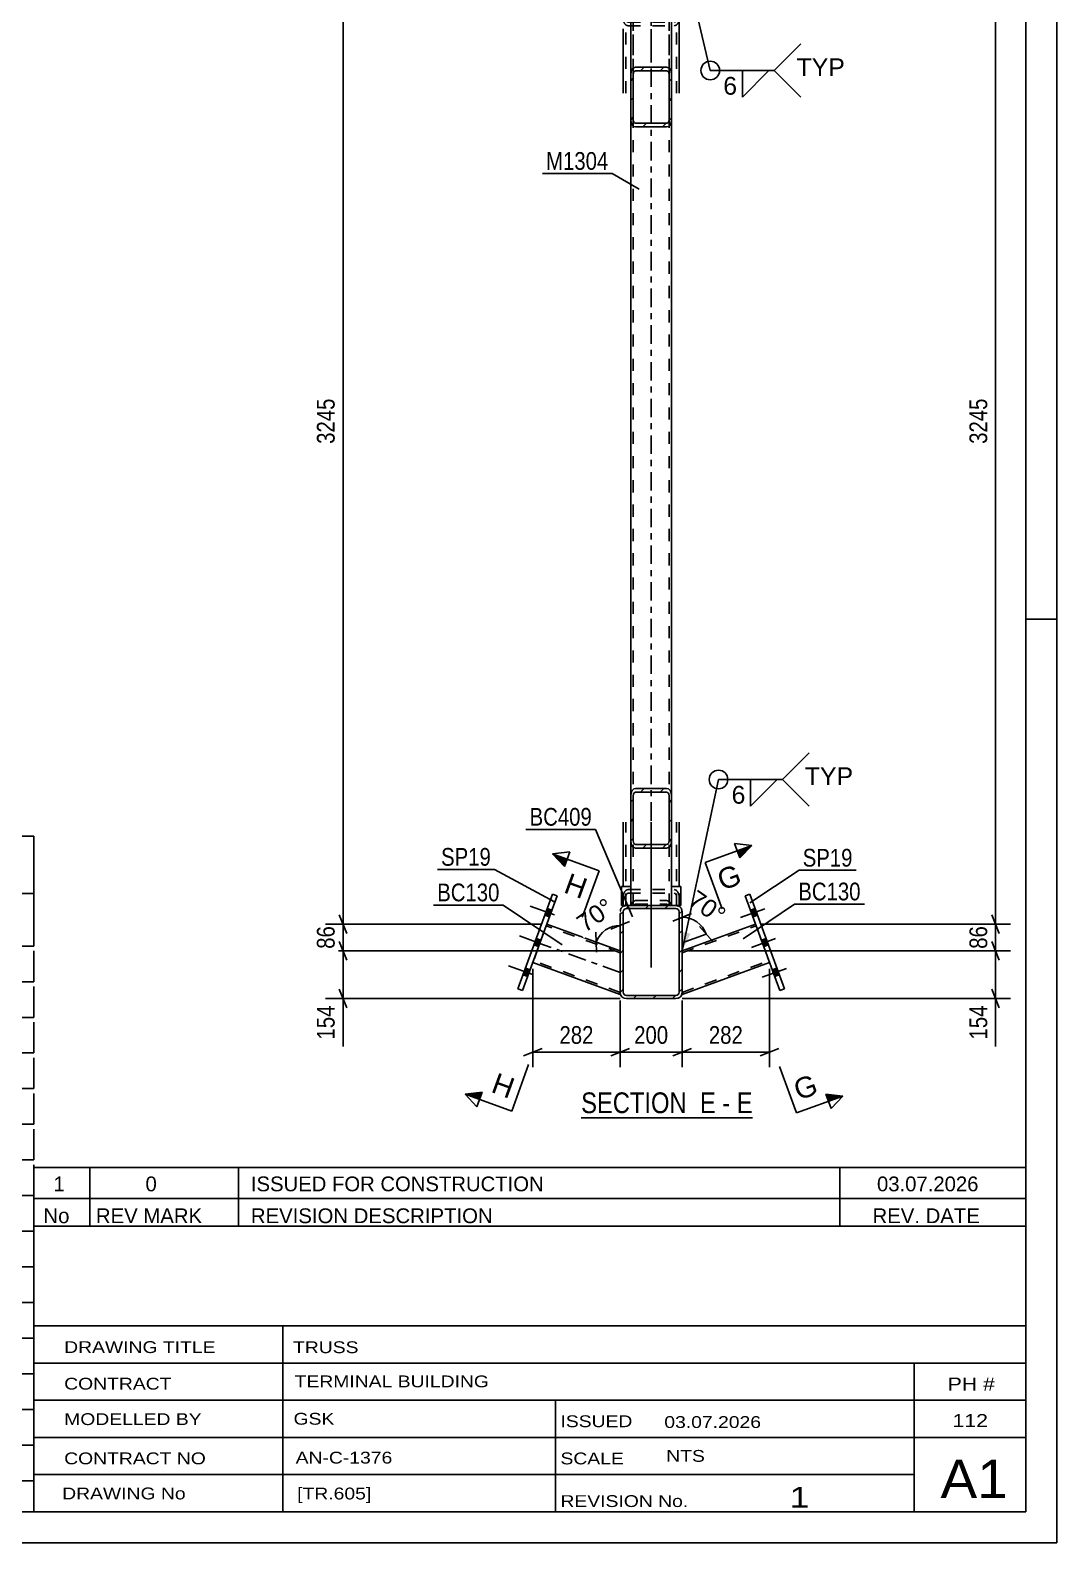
# Model space of a CAD drawing. Header units: millimetres. Extents: x -54 to 787, y -426 to 168.
# Drawn here: x 621.1 to 786.7, y -426 to -182 of the extents above; entities that cross this region are included whole.
import ezdxf

# ---------------------------------------------------------------- set-up
doc = ezdxf.new("R2010")
doc.units = ezdxf.units.MM
doc.linetypes.add('DXK_LINE_DOT2', pattern=[3.9198, 1.9599, -1.9599])
doc.linetypes.add('DXK_LINE_DOT3', pattern=[5.9187, 2.979, -0.9799, 0.9799, -0.9799])
doc.styles.add('Arial', font='ARIAL.TTF', dxfattribs={"height": 0.2})
doc.styles.add('Arial Narrow', font='ARIALN.TTF', dxfattribs={"height": 0.2})

# ---------------------------------------------------------------- blocks, each defined once
blk = doc.blocks.new('Unknown-761549023-1135')
at = {"color": 5, "linetype": 'Continuous'}
for p, q in [((786.67, -425.97), (786.67, 168.03)), ((781.67, -420.97), (781.67, 163.03)), ((786.67, -276.97), (781.67, -276.97)), ((-49.33, -420.97), (781.67, -420.97)), ((-54.33, -425.97), (786.67, -425.97))]:
    blk.add_line(p, q, dxfattribs=at)
blk = doc.blocks.new('Unknown-761549023-18262')
at = {"color": 7, "linetype": 'Continuous'}
for p, q in [((449.67, -311.96), (621.66, -311.96)), ((621.67, -311.96), (621.67, -323.21)), ((449.67, -321.21), (621.67, -321.21)), ((621.67, -323.21), (621.67, -329.71)), ((449.67, -329.71), (621.67, -329.71)), ((621.67, -330.49), (621.67, -335.46)), ((449.67, -335.46), (621.67, -335.46)), ((621.67, -336.24), (621.67, -341.21)), ((449.67, -341.21), (621.67, -341.21)), ((621.67, -341.99), (621.67, -346.96)), ((449.67, -346.96), (621.67, -346.96)), ((621.67, -347.74), (621.67, -352.71)), ((449.67, -352.71), (621.67, -352.71)), ((621.67, -353.49), (621.67, -358.46)), ((449.67, -358.46), (621.67, -358.46)), ((621.67, -359.24), (621.67, -364.21)), ((449.67, -364.21), (621.67, -364.21)), ((621.67, -364.99), (621.67, -369.96)), ((449.67, -369.96), (621.67, -369.96)), ((621.67, -370.74), (621.67, -375.71)), ((449.67, -375.71), (621.67, -375.71)), ((621.67, -376.49), (621.67, -381.46)), ((449.67, -381.46), (621.67, -381.46)), ((621.67, -382.24), (621.67, -387.22)), ((449.67, -387.22), (621.67, -387.22)), ((621.67, -387.99), (621.67, -392.97)), ((449.67, -392.97), (621.67, -392.97)), ((621.67, -393.74), (621.67, -398.72)), ((449.67, -398.72), (621.67, -398.72)), ((621.67, -399.49), (621.67, -404.47)), ((449.67, -404.47), (621.67, -404.47)), ((621.67, -405.24), (621.67, -410.22)), ((449.67, -410.22), (621.67, -410.22)), ((621.67, -410.99), (621.67, -415.97)), ((449.67, -415.97), (621.67, -415.97)), ((449.67, -415.97), (621.67, -415.97)), ((621.67, -415.97), (621.67, -420.97)), ((449.67, -420.97), (621.67, -420.97))]:
    blk.add_line(p, q, dxfattribs=at)
blk = doc.blocks.new('Unknown-761549023-18264')
at = {"color": 7, "linetype": 'Continuous'}
for p, q in [((621.67, -374.91), (781.67, -374.91)), ((621.67, -374.92), (621.67, -420.97)), ((781.67, -374.97), (781.67, -420.97)), ((621.67, -390.97), (781.67, -390.97)), ((661.81, -390.97), (661.81, -420.97)), ((621.67, -396.97), (781.67, -396.97)), ((763.67, -420.91), (763.67, -396.91)), ((621.67, -402.97), (781.67, -402.97)), ((705.81, -402.97), (705.81, -420.97)), ((621.67, -408.97), (781.67, -408.97)), ((621.67, -414.97), (763.67, -414.97)), ((621.67, -420.97), (781.67, -420.97))]:
    blk.add_line(p, q, dxfattribs=at)
at = {"color": 7, "style": 'Arial Narrow'}
for s, height, width, p in [('DRAWING TITLE', 1.9089, 1.425378, (626.55, -395.36)), ('TRUSS ', 1.909, 1.425378, (663.47, -395.38)), ('CONTRACT', 1.909, 1.425378, (626.55, -401.26)), ('TERMINAL BUILDING', 1.9089, 1.425378, (663.73, -400.89)), ('GSK', 1.909, 1.425378, (663.55, -406.92)), ('MODELLED BY', 1.9089, 1.425378, (626.55, -406.98)), ('ISSUED', 1.909, 1.425378, (706.61, -407.32)), ('03.07.2026', 1.909, 1.425378, (723.36, -407.45)), ('CONTRACT NO', 1.9089, 1.425378, (626.55, -413.31)), ('AN-C-1376', 1.909, 1.425378, (663.89, -413.19)), ('SCALE', 1.909, 1.425378, (706.61, -413.32)), ('A1', 6.204, 1.25, (767.91, -418.77)), ('DRAWING No', 1.909, 1.425378, (626.23, -418.97)), ('[TR.605]', 1.909, 1.425378, (664.13, -418.98)), ('1', 3.34, 1.5, (743.58, -420.29)), ('REVISION No.', 1.9089, 1.425378, (706.61, -420.2))]:
    blk.add_text(s, height=height, dxfattribs=dict(at, width=width)).set_placement(p)
at = {"color": 7, "linetype": 'Continuous', "style": 'Arial Narrow'}
for s, height, width, p in [('PH #', 2.1, 1.42538, (769.07, -401.41)), ('112', 2.1, 1.42538, (769.85, -407.31)), ('NTS', 1.909, 1.425378, (723.67, -412.91))]:
    blk.add_text(s, height=height, dxfattribs=dict(at, width=width)).set_placement(p)
blk = doc.blocks.new('Unknown-761549023-18265')
at = {"color": 7, "linetype": 'Continuous'}
for p, q in [((621.67, -365.41), (781.67, -365.41)), ((781.67, -365.41), (621.67, -365.41)), ((621.67, -365.41), (621.67, -370.41)), ((630.67, -365.41), (630.67, -370.41)), ((654.67, -365.41), (654.67, -370.41)), ((751.67, -365.41), (751.67, -370.41)), ((781.67, -365.41), (781.67, -370.41)), ((621.67, -370.41), (781.67, -370.41)), ((621.67, -370.41), (621.67, -374.91)), ((621.67, -370.41), (781.67, -370.41)), ((630.67, -370.41), (630.67, -374.91)), ((654.67, -370.41), (654.67, -374.91)), ((751.67, -370.41), (751.67, -374.91)), ((781.67, -370.41), (781.67, -374.91)), ((781.67, -374.91), (621.67, -374.91))]:
    blk.add_line(p, q, dxfattribs=at)
at = {"color": 7, "linetype": 'Continuous', "style": 'Arial Narrow'}
for s, height, width, p in [('1', 2.39, 1.196471, (624.83, -369.27)), ('0', 2.39, 1.196471, (639.67, -369.27)), ('ISSUED FOR CONSTRUCTION', 2.3861, 1.196471, (656.67, -369.27)), ('03.07.2026', 2.386, 1.196471, (757.67, -369.27)), ('No', 2.386, 1.2, (623.21, -374.41)), ('REV MARK', 2.386, 1.2, (631.67, -374.41)), ('REVISION DESCRIPTION', 2.3861, 1.2, (656.67, -374.41)), ('REV. DATE', 2.386, 1.2, (756.95, -374.41))]:
    blk.add_text(s, height=height, dxfattribs=dict(at, width=width)).set_placement(p)
blk = doc.blocks.new('Unknown-761549023-15 - 6008')
at = {"color": 6, "linetype": 'Continuous'}
blk.add_line((709.95, -357.41), (737.6, -357.41), dxfattribs=at)
at = {"color": 0, "linetype": 'Continuous'}
blk.add_wipeout([(728.06, -356.66), (728.06, -353.16), (709.95, -353.16), (709.95, -356.66)], dxfattribs=at)
at = {"color": 7, "linetype": 'Continuous', "style": 'Arial Narrow'}
blk.add_text('SECTION ', height=3.34, dxfattribs=at).set_placement((709.95, -356.66))
at = {"color": 0, "linetype": 'Continuous'}
blk.add_wipeout([(731.67, -356.66), (731.67, -353.16), (729.11, -353.16), (729.11, -356.66)], dxfattribs=at)
blk.add_wipeout([(733.99, -356.66), (733.99, -353.16), (732.72, -353.16), (732.72, -356.66)], dxfattribs=at)
at = {"color": 7, "linetype": 'Continuous', "style": 'Arial Narrow'}
for s, p in [('E', (729.11, -356.66)), ('-', (732.72, -356.66))]:
    blk.add_text(s, height=3.34, dxfattribs=at).set_placement(p)
at = {"color": 0, "linetype": 'Continuous'}
blk.add_wipeout([(737.6, -356.66), (737.6, -353.16), (735.04, -353.16), (735.04, -356.66)], dxfattribs=at)
at = {"color": 7, "linetype": 'Continuous', "style": 'Arial Narrow'}
blk.add_text('E', height=3.34, dxfattribs=at).set_placement((735.04, -356.66))
blk = doc.blocks.new('Bolt-761549023-6026 - 6008')
at = {"linetype": 'Continuous'}
for points in [[(738.39, -324.7), (738.02, -323.66), (737.27, -323.94), (737.64, -324.97)], [(738.39, -324.7), (738.02, -323.66), (737.27, -323.94), (737.64, -324.97)], [(738.39, -324.7), (738.02, -323.66), (737.27, -323.94), (737.64, -324.97)], [(740.15, -329.51), (739.77, -328.48), (739.02, -328.75), (739.4, -329.79)], [(740.15, -329.51), (739.77, -328.48), (739.02, -328.75), (739.4, -329.79)], [(741.9, -334.33), (741.52, -333.29), (740.77, -333.57), (741.15, -334.6)], [(741.9, -334.33), (741.52, -333.29), (740.77, -333.57), (741.15, -334.6)], [(741.9, -334.33), (741.52, -333.29), (740.77, -333.57), (741.15, -334.6)]]:
    blk.add_hatch(color=1, dxfattribs=at).paths.add_polyline_path(points)
at = {"color": 1, "linetype": 'Continuous'}
for p, q in [((739.57, -323.68), (735.67, -325.1)), ((739.57, -323.68), (735.67, -325.1)), ((739.57, -323.68), (735.67, -325.1)), ((738.02, -323.66), (737.27, -323.94)), ((738.02, -323.66), (737.27, -323.94)), ((738.02, -323.66), (737.27, -323.94)), ((738.39, -324.7), (737.64, -324.97)), ((738.39, -324.7), (737.64, -324.97)), ((738.39, -324.7), (737.64, -324.97)), ((741.32, -328.5), (737.42, -329.92)), ((741.32, -328.5), (737.42, -329.92)), ((739.77, -328.48), (739.02, -328.75)), ((739.77, -328.48), (739.02, -328.75)), ((740.15, -329.51), (739.4, -329.79)), ((740.15, -329.51), (739.4, -329.79)), ((743.07, -333.31), (739.17, -334.73)), ((743.07, -333.31), (739.17, -334.73)), ((743.07, -333.31), (739.17, -334.73)), ((741.52, -333.29), (740.77, -333.57)), ((741.52, -333.29), (740.77, -333.57)), ((741.52, -333.29), (740.77, -333.57)), ((741.9, -334.33), (741.15, -334.6)), ((741.9, -334.33), (741.15, -334.6)), ((741.9, -334.33), (741.15, -334.6))]:
    blk.add_line(p, q, dxfattribs=at)
blk = doc.blocks.new('Part-761549023-6162 - 6008')
at = {"color": 2, "linetype": 'Continuous'}
for p, q in [((724.54, -320.1), (726.04, -320.1)), ((726.04, -323.17), (726.04, -320.1)), ((726.04, -323.17), (725.24, -323.17)), ((726.04, -323.17), (726.04, -323.17))]:
    blk.add_line(p, q, dxfattribs=at)
at = {"color": 7, "linetype": 'DXK_LINE_DOT2'}
for p, q in [((724.54, -323.17), (724.54, -320.1)), ((724.54, -320.1), (726.04, -320.1)), ((725.24, -323.17), (724.54, -323.17)), ((724.54, -323.17), (724.54, -323.17)), ((724.54, -323.17), (726.04, -323.17)), ((726.04, -323.17), (726.04, -323.17))]:
    blk.add_line(p, q, dxfattribs=at)
blk = doc.blocks.new('Bolt-761549023-6029 - 6008')
at = {"linetype": 'Continuous'}
for points in [[(704.84, -324.97), (705.21, -323.94), (704.46, -323.66), (704.09, -324.7)], [(704.84, -324.97), (705.21, -323.94), (704.46, -323.66), (704.09, -324.7)], [(704.84, -324.97), (705.21, -323.94), (704.46, -323.66), (704.09, -324.7)], [(703.09, -329.79), (703.46, -328.75), (702.71, -328.48), (702.33, -329.51)], [(703.09, -329.79), (703.46, -328.75), (702.71, -328.48), (702.33, -329.51)], [(701.33, -334.6), (701.71, -333.57), (700.96, -333.29), (700.58, -334.33)], [(701.33, -334.6), (701.71, -333.57), (700.96, -333.29), (700.58, -334.33)], [(701.33, -334.6), (701.71, -333.57), (700.96, -333.29), (700.58, -334.33)]]:
    blk.add_hatch(color=1, dxfattribs=at).paths.add_polyline_path(points)
at = {"color": 1, "linetype": 'Continuous'}
for p, q in [((705.64, -324.67), (701.74, -323.26)), ((705.64, -324.67), (701.74, -323.26)), ((705.64, -324.67), (701.74, -323.26)), ((705.21, -323.94), (704.46, -323.66)), ((705.21, -323.94), (704.46, -323.66)), ((705.21, -323.94), (704.46, -323.66)), ((704.84, -324.97), (704.09, -324.7)), ((704.84, -324.97), (704.09, -324.7)), ((704.84, -324.97), (704.09, -324.7)), ((703.88, -329.49), (699.98, -328.07)), ((703.88, -329.49), (699.98, -328.07)), ((703.46, -328.75), (702.71, -328.48)), ((703.46, -328.75), (702.71, -328.48)), ((703.09, -329.79), (702.33, -329.51)), ((703.09, -329.79), (702.33, -329.51)), ((702.13, -334.31), (698.23, -332.89)), ((702.13, -334.31), (698.23, -332.89)), ((702.13, -334.31), (698.23, -332.89)), ((701.71, -333.57), (700.96, -333.29)), ((701.71, -333.57), (700.96, -333.29)), ((701.71, -333.57), (700.96, -333.29)), ((701.33, -334.6), (700.58, -334.33)), ((701.33, -334.6), (700.58, -334.33)), ((701.33, -334.6), (700.58, -334.33))]:
    blk.add_line(p, q, dxfattribs=at)
blk = doc.blocks.new('Part-761549023-6024 - 6008')
at = {"linetype": 'Continuous'}
h = blk.add_hatch(dxfattribs=at)
h.set_pattern_fill('', scale=0.7, style=0, pattern_type=0)
h.set_pattern_definition([(45, (717.9404, -196.4008), (-1.57154, 1.57154), [])])
h.paths.add_polyline_path([(717.94, -189.1), (717.94, -196.4), (718, -196.85), (718.17, -197.23), (718.43, -197.48), (718.74, -197.57), (723.74, -197.57), (724.05, -197.48), (724.31, -197.23), (724.48, -196.85), (724.54, -196.4), (724.54, -189.1), (724.48, -188.66), (724.31, -188.28), (724.05, -188.02), (723.74, -187.93), (718.74, -187.93), (718.43, -188.02), (718.17, -188.28), (718, -188.66)])
h.paths.add_polyline_path([(718.46, -188.69), (718.59, -188.56), (718.74, -188.52), (723.74, -188.52), (723.89, -188.56), (724.02, -188.69), (724.11, -188.88), (724.14, -189.1), (724.14, -196.4), (724.11, -196.62), (724.02, -196.81), (723.89, -196.94), (723.74, -196.98), (718.74, -196.98), (718.59, -196.94), (718.46, -196.81), (718.37, -196.62), (718.34, -196.4), (718.34, -189.1), (718.37, -188.88)])
at = {"color": 2, "linetype": 'Continuous'}
for p, q in [((717.94, -189.1), (717.94, -178.67)), ((724.54, -189.1), (724.54, -178.67)), ((718, -188.66), (717.94, -189.1)), ((717.94, -196.4), (717.94, -189.1)), ((718.34, -189.1), (718.37, -188.88)), ((718.34, -196.4), (718.34, -189.1)), ((718.74, -187.93), (718.43, -188.02)), ((718.59, -188.56), (718.74, -188.52)), ((718.74, -187.93), (723.74, -187.93)), ((718.74, -188.52), (723.74, -188.52)), ((724.05, -188.02), (723.74, -187.93)), ((723.74, -188.52), (723.89, -188.56)), ((724.11, -188.88), (724.14, -189.1)), ((724.14, -196.4), (724.14, -189.1)), ((724.54, -189.1), (724.48, -188.66)), ((724.54, -196.4), (724.54, -189.1)), ((717.94, -196.4), (718, -196.85)), ((718.37, -196.62), (718.34, -196.4)), ((718.43, -197.48), (718.74, -197.57)), ((718.74, -196.98), (718.59, -196.94)), ((718.74, -196.98), (723.74, -196.98)), ((718.74, -197.57), (723.74, -197.57)), ((723.89, -196.94), (723.74, -196.98)), ((723.74, -197.57), (724.05, -197.48)), ((724.14, -196.4), (724.11, -196.62)), ((724.48, -196.85), (724.54, -196.4))]:
    blk.add_line(p, q, dxfattribs=at)
at = {"color": 7, "linetype": 'DXK_LINE_DOT2'}
for p, q in [((717.94, -178.67), (724.54, -178.67)), ((717.94, -178.67), (718, -178.67)), ((718, -178.78), (717.99, -178.67)), ((718.34, -196.4), (718.34, -178.67)), ((718.43, -178.67), (718.46, -178.75)), ((718.74, -179.5), (718.43, -179.41)), ((718.46, -178.75), (718.59, -178.87)), ((718.59, -178.87), (718.74, -178.92)), ((718.74, -178.92), (723.74, -178.92)), ((718.74, -179.5), (723.74, -179.5)), ((723.74, -178.92), (723.89, -178.87)), ((724.05, -179.41), (723.74, -179.5)), ((723.89, -178.87), (724.02, -178.75)), ((724.02, -178.75), (724.06, -178.67)), ((724.14, -196.4), (724.14, -178.67)), ((724.49, -178.67), (724.48, -178.78)), ((717.94, -196.4), (717.94, -189.1)), ((724.54, -196.4), (724.54, -189.1))]:
    blk.add_line(p, q, dxfattribs=at)
for centre, start, end in [((719.04, -178.53), 193.2949, 235.5336), ((723.44, -178.53), 304.4664, 346.7051)]:
    blk.add_arc(centre, 1.06, start, end, dxfattribs=at)
at = {"color": 2, "linetype": 'Continuous'}
for centre, radius, start, end in [((719.04, -188.9), 1.06, 124.4664, 166.7051), ((718.89, -189), 0.532, 124.4664, 166.7051), ((723.59, -189), 0.532, 13.2949, 55.5336), ((723.44, -188.9), 1.06, 13.2949, 55.5336), ((719.04, -196.6), 1.06, 193.2949, 235.5336), ((718.89, -196.5), 0.532, 193.2949, 235.5336), ((723.59, -196.5), 0.532, 304.4664, 346.7051), ((723.44, -196.6), 1.06, 304.4664, 346.7051)]:
    blk.add_arc(centre, radius, start, end, dxfattribs=at)
blk = doc.blocks.new('Part-761549023-6025 - 6008')
at = {"linetype": 'Continuous'}
h = blk.add_hatch(dxfattribs=at)
h.set_pattern_fill('', scale=0.7, style=0, pattern_type=0)
h.set_pattern_definition([(45, (717.9404, -312.7455), (-1.57154, 1.57154), [])])
h.paths.add_polyline_path([(717.94, -305.45), (717.94, -312.75), (718, -313.19), (718.17, -313.57), (718.43, -313.82), (718.74, -313.91), (723.74, -313.91), (724.05, -313.82), (724.31, -313.57), (724.48, -313.19), (724.54, -312.75), (724.54, -305.45), (724.48, -305), (724.31, -304.62), (724.05, -304.37), (723.74, -304.28), (718.74, -304.28), (718.43, -304.37), (718.17, -304.62), (718, -305)])
h.paths.add_polyline_path([(718.46, -305.03), (718.59, -304.91), (718.74, -304.86), (723.74, -304.86), (723.89, -304.91), (724.02, -305.03), (724.11, -305.22), (724.14, -305.45), (724.14, -312.75), (724.11, -312.97), (724.02, -313.16), (723.89, -313.28), (723.74, -313.33), (718.74, -313.33), (718.59, -313.28), (718.46, -313.16), (718.37, -312.97), (718.34, -312.75), (718.34, -305.45), (718.37, -305.22)])
at = {"color": 2, "linetype": 'Continuous'}
for p, q in [((718.74, -304.28), (718.43, -304.37)), ((718.59, -304.91), (718.74, -304.86)), ((718.74, -304.28), (723.74, -304.28)), ((718.74, -304.86), (723.74, -304.86)), ((724.05, -304.37), (723.74, -304.28)), ((723.74, -304.86), (723.89, -304.91)), ((718, -305), (717.94, -305.45)), ((717.94, -312.75), (717.94, -305.45)), ((718.34, -305.45), (718.37, -305.22)), ((718.34, -312.75), (718.34, -305.45)), ((724.11, -305.22), (724.14, -305.45)), ((724.14, -312.75), (724.14, -305.45)), ((724.54, -305.45), (724.48, -305)), ((724.54, -312.75), (724.54, -305.45)), ((717.94, -323.17), (717.94, -312.75)), ((717.94, -312.75), (718, -313.19)), ((718.37, -312.97), (718.34, -312.75)), ((718.43, -313.82), (718.74, -313.91)), ((718.74, -313.33), (718.59, -313.28)), ((718.74, -313.33), (723.74, -313.33)), ((718.74, -313.91), (723.74, -313.91)), ((723.89, -313.28), (723.74, -313.33)), ((723.74, -313.91), (724.05, -313.82)), ((724.14, -312.75), (724.11, -312.97)), ((724.48, -313.19), (724.54, -312.75)), ((724.54, -323.17), (724.54, -312.75))]:
    blk.add_line(p, q, dxfattribs=at)
at = {"color": 7, "linetype": 'DXK_LINE_DOT2'}
for p, q in [((717.94, -312.75), (717.94, -305.45)), ((718.34, -323.17), (718.34, -305.45)), ((724.14, -323.17), (724.14, -305.45)), ((724.54, -312.75), (724.54, -305.45)), ((717.94, -323.17), (724.54, -323.17)), ((717.99, -323.17), (718, -323.07)), ((718.46, -323.1), (718.42, -323.17)), ((718.43, -322.44), (718.74, -322.35)), ((718.59, -322.98), (718.46, -323.1)), ((718.74, -322.93), (718.59, -322.98)), ((718.74, -322.35), (723.74, -322.35)), ((718.74, -322.93), (723.74, -322.93)), ((723.74, -322.35), (724.05, -322.44)), ((723.89, -322.98), (723.74, -322.93)), ((724.02, -323.1), (723.89, -322.98)), ((724.06, -323.17), (724.02, -323.1)), ((724.48, -323.07), (724.49, -323.17))]:
    blk.add_line(p, q, dxfattribs=at)
at = {"color": 7, "linetype": 'DXK_LINE_DOT3'}
blk.add_line((721.24, -330.46), (721.24, -309.1), dxfattribs=at)
at = {"color": 2, "linetype": 'Continuous'}
for centre, radius, start, end in [((719.04, -305.24), 1.06, 124.4664, 166.7051), ((718.89, -305.35), 0.532, 124.4664, 166.7051), ((723.59, -305.35), 0.532, 13.2949, 55.5336), ((723.44, -305.24), 1.06, 13.2949, 55.5336), ((719.04, -312.95), 1.06, 193.2949, 235.5336), ((718.89, -312.85), 0.532, 193.2949, 235.5336), ((723.59, -312.85), 0.532, 304.4664, 346.7051), ((723.44, -312.95), 1.06, 304.4664, 346.7051)]:
    blk.add_arc(centre, radius, start, end, dxfattribs=at)
at = {"color": 7, "linetype": 'DXK_LINE_DOT2'}
for centre, start, end in [((719.04, -323.31), 124.4664, 166.7051), ((723.44, -323.31), 13.2949, 55.5336)]:
    blk.add_arc(centre, 1.06, start, end, dxfattribs=at)
blk = doc.blocks.new('Part-761549023-6159 - 6008')
at = {"color": 2, "linetype": 'Continuous'}
for p, q in [((716.44, -323.17), (716.44, -320.1)), ((716.44, -320.1), (717.94, -320.1)), ((716.44, -323.17), (716.44, -323.17)), ((716.44, -323.17), (717.24, -323.17))]:
    blk.add_line(p, q, dxfattribs=at)
at = {"color": 7, "linetype": 'DXK_LINE_DOT2'}
for p, q in [((716.44, -320.1), (717.94, -320.1)), ((717.94, -323.17), (717.94, -320.1)), ((716.44, -323.17), (717.94, -323.17)), ((716.44, -323.17), (716.44, -323.17)), ((717.24, -323.17), (717.94, -323.17)), ((717.94, -323.17), (717.94, -323.17))]:
    blk.add_line(p, q, dxfattribs=at)
blk = doc.blocks.new('Part-761549023-6040 - 6008')
at = {"color": 7, "linetype": 'DXK_LINE_DOT3'}
blk.add_line((721.24, -333.17), (721.24, -168.67), dxfattribs=at)
at = {"color": 7, "linetype": 'DXK_LINE_DOT2'}
for p, q in [((717.94, -178.67), (724.54, -178.67)), ((718, -178.67), (717.94, -178.67)), ((717.94, -178.67), (717.94, -196.4)), ((718.34, -323.17), (718.34, -178.67)), ((724.14, -323.17), (724.14, -178.67)), ((724.54, -196.4), (724.54, -178.67)), ((717.94, -323.17), (717.94, -305.45)), ((724.54, -323.17), (724.54, -305.45)), ((724.54, -323.17), (717.94, -323.17))]:
    blk.add_line(p, q, dxfattribs=at)
at = {"color": 2, "linetype": 'Continuous'}
for p, q in [((717.94, -305.45), (717.94, -196.4)), ((724.54, -305.45), (724.54, -196.4))]:
    blk.add_line(p, q, dxfattribs=at)
blk = doc.blocks.new('Part-761549023-6048 - 6008')
at = {"color": 2, "linetype": 'Continuous'}
for p, q in [((716.74, -320.1), (716.74, -309.73)), ((725.74, -309.73), (725.74, -320.1))]:
    blk.add_line(p, q, dxfattribs=at)
at = {"color": 7, "linetype": 'DXK_LINE_DOT2'}
for p, q in [((717.14, -323.17), (717.14, -309.73)), ((725.34, -323.17), (725.34, -309.73)), ((716.74, -323.17), (716.74, -320.1)), ((716.8, -321.32), (716.74, -321.76)), ((717.14, -321.76), (717.17, -321.54)), ((717.54, -320.6), (717.23, -320.69)), ((717.39, -321.22), (717.54, -321.18)), ((717.54, -320.6), (724.94, -320.6)), ((717.54, -321.18), (724.94, -321.18)), ((725.25, -320.69), (724.94, -320.6)), ((724.94, -321.18), (725.09, -321.22)), ((725.31, -321.54), (725.34, -321.76)), ((725.74, -321.76), (725.68, -321.32)), ((725.74, -323.17), (725.74, -320.1)), ((716.74, -323.17), (725.74, -323.17))]:
    blk.add_line(p, q, dxfattribs=at)
at = {"color": 7, "linetype": 'DXK_LINE_DOT3'}
blk.add_line((721.24, -315.13), (721.24, -330.46), dxfattribs=at)
at = {"color": 7, "linetype": 'DXK_LINE_DOT2'}
for centre, radius, start, end in [((717.84, -321.56), 1.06, 124.4663, 166.705), ((717.69, -321.66), 0.532, 124.4663, 166.705), ((724.79, -321.66), 0.532, 13.295, 55.5337), ((724.64, -321.56), 1.06, 13.295, 55.5337)]:
    blk.add_arc(centre, radius, start, end, dxfattribs=at)
blk = doc.blocks.new('Part-761549023-6155 - 6008')
at = {"color": 2, "linetype": 'Continuous'}
for p, q in [((726.24, -330.48), (738.08, -326.17)), ((726.24, -337.5), (740.34, -332.37)), ((726.24, -337.45), (726.24, -337.17)), ((726.24, -337.5), (726.24, -337.45))]:
    blk.add_line(p, q, dxfattribs=at)
at = {"color": 7, "linetype": 'DXK_LINE_DOT2'}
for p, q in [((726.24, -330.8), (738.18, -326.45)), ((740.34, -332.37), (738.08, -326.17)), ((726.24, -330.52), (726.24, -330.48)), ((726.24, -337.17), (726.24, -330.48)), ((726.24, -337.18), (740.23, -332.09))]:
    blk.add_line(p, q, dxfattribs=at)
blk = doc.blocks.new('Part-761549023-6054 - 6008')
at = {"color": 7, "linetype": 'DXK_LINE_DOT2'}
for p, q in [((704.4, -326.17), (702.15, -332.37)), ((716.24, -330.8), (704.3, -326.45)), ((716.24, -330.52), (716.24, -330.48)), ((716.24, -337.17), (716.24, -330.48)), ((716.24, -337.18), (702.25, -332.09))]:
    blk.add_line(p, q, dxfattribs=at)
at = {"color": 2, "linetype": 'Continuous'}
for p, q in [((716.24, -330.48), (704.4, -326.17)), ((702.15, -332.37), (716.24, -337.5)), ((716.24, -337.5), (716.24, -337.17))]:
    blk.add_line(p, q, dxfattribs=at)
at = {"color": 7, "linetype": 'DXK_LINE_DOT3'}
blk.add_line((716.24, -333.99), (703.27, -329.27), dxfattribs=at)
blk = doc.blocks.new('Part-761549023-6068 - 6008')
at = {"color": 7, "linetype": 'DXK_LINE_DOT3'}
blk.add_line((721.24, -186.71), (721.24, -171.39), dxfattribs=at)
at = {"color": 7, "linetype": 'DXK_LINE_DOT2'}
for p, q in [((725.74, -178.67), (716.74, -178.67)), ((716.74, -178.67), (717.14, -178.67)), ((716.74, -178.67), (716.74, -181.75)), ((716.74, -180.08), (716.8, -180.53)), ((717.14, -192.12), (717.14, -178.67)), ((717.17, -180.31), (717.14, -180.08)), ((725.34, -180.08), (725.31, -180.31)), ((725.34, -192.12), (725.34, -178.67)), ((725.68, -180.53), (725.74, -180.08)), ((725.74, -181.75), (725.74, -178.67)), ((717.23, -181.16), (717.54, -181.25)), ((717.54, -180.67), (717.39, -180.62)), ((717.54, -180.67), (724.94, -180.67)), ((717.54, -181.25), (724.94, -181.25)), ((725.09, -180.62), (724.94, -180.67)), ((724.94, -181.25), (725.25, -181.16))]:
    blk.add_line(p, q, dxfattribs=at)
at = {"color": 2, "linetype": 'Continuous'}
for p, q in [((716.74, -192.12), (716.74, -181.75)), ((725.74, -192.12), (725.74, -181.75))]:
    blk.add_line(p, q, dxfattribs=at)
at = {"color": 7, "linetype": 'DXK_LINE_DOT2'}
for centre, radius, start, end in [((717.84, -180.29), 1.06, 193.295, 235.5337), ((717.69, -180.19), 0.532, 193.295, 235.5337), ((724.79, -180.19), 0.532, 304.4663, 346.705), ((724.64, -180.29), 1.06, 304.4663, 346.705)]:
    blk.add_arc(centre, radius, start, end, dxfattribs=at)
blk = doc.blocks.new('Part-761549023-6145 - 6008')
at = {"linetype": 'Continuous'}
h = blk.add_hatch(dxfattribs=at)
h.set_pattern_fill('', scale=0.7, style=0, pattern_type=0)
h.set_pattern_definition([(45, (716.2404, -337.174), (-1.57154, 1.57154), [])])
h.paths.add_polyline_path([(716.24, -324.17), (716.24, -337.17), (716.32, -337.56), (716.53, -337.88), (716.86, -338.1), (717.24, -338.17), (725.24, -338.17), (725.62, -338.1), (725.95, -337.88), (726.16, -337.56), (726.24, -337.17), (726.24, -324.17), (726.16, -323.79), (725.95, -323.47), (725.62, -323.25), (725.24, -323.17), (717.24, -323.17), (716.86, -323.25), (716.53, -323.47), (716.32, -323.79)])
h.paths.add_polyline_path([(716.89, -323.82), (717.05, -323.71), (717.24, -323.67), (725.24, -323.67), (725.43, -323.71), (725.59, -323.82), (725.7, -323.98), (725.74, -324.17), (725.74, -337.17), (725.7, -337.37), (725.59, -337.53), (725.43, -337.64), (725.24, -337.67), (717.24, -337.67), (717.05, -337.64), (716.89, -337.53), (716.78, -337.37), (716.74, -337.17), (716.74, -324.17), (716.78, -323.98)])
at = {"color": 2, "linetype": 'Continuous'}
for p, q in [((716.32, -323.79), (716.24, -324.17)), ((716.24, -337.17), (716.24, -324.17)), ((716.74, -324.17), (716.78, -323.98)), ((716.74, -337.17), (716.74, -324.17)), ((717.24, -323.17), (716.86, -323.25)), ((717.05, -323.71), (717.24, -323.67)), ((717.24, -323.17), (725.24, -323.17)), ((717.24, -323.67), (725.24, -323.67)), ((725.62, -323.25), (725.24, -323.17)), ((725.24, -323.67), (725.43, -323.71)), ((725.7, -323.98), (725.74, -324.17)), ((725.74, -337.17), (725.74, -324.17)), ((726.24, -324.17), (726.16, -323.79)), ((726.24, -337.17), (726.24, -324.17)), ((716.24, -337.17), (716.32, -337.56)), ((716.78, -337.37), (716.74, -337.17)), ((716.86, -338.1), (717.24, -338.17)), ((717.24, -337.67), (717.05, -337.64)), ((717.24, -337.67), (725.24, -337.67)), ((717.24, -338.17), (725.24, -338.17)), ((725.43, -337.64), (725.24, -337.67)), ((725.24, -338.17), (725.62, -338.1)), ((725.74, -337.17), (725.7, -337.37)), ((726.16, -337.56), (726.24, -337.17))]:
    blk.add_line(p, q, dxfattribs=at)
at = {"color": 7, "linetype": 'DXK_LINE_DOT3'}
blk.add_line((721.24, -330.67), (721.24, -330.67), dxfattribs=at)
at = {"color": 2, "linetype": 'Continuous'}
for centre, radius, start, end in [((717.24, -324.17), 1, 112.5, 157.5), ((717.24, -324.17), 0.5, 112.5, 157.5), ((725.24, -324.17), 0.5, 22.5, 67.5), ((725.24, -324.17), 1, 22.5, 67.5), ((717.24, -337.17), 1, 202.5, 247.5), ((717.24, -337.17), 0.5, 202.5, 247.5), ((725.24, -337.17), 0.5, 292.5, 337.5), ((725.24, -337.17), 1, 292.5, 337.5)]:
    blk.add_arc(centre, radius, start, end, dxfattribs=at)
blk = doc.blocks.new('Part-761549023-6086 - 6008')
at = {"color": 2, "linetype": 'Continuous'}
for p, q in [((705.3, -321.36), (699.74, -336.63)), ((700.49, -336.9), (706.05, -321.63)), ((706.05, -321.63), (705.3, -321.36)), ((699.74, -336.63), (700.49, -336.9))]:
    blk.add_line(p, q, dxfattribs=at)
blk = doc.blocks.new('Part-761549023-6113 - 6008')
at = {"color": 2, "linetype": 'Continuous'}
for p, q in [((736.43, -321.63), (737.18, -321.36)), ((736.43, -321.63), (741.99, -336.9)), ((742.74, -336.63), (737.18, -321.36)), ((741.99, -336.9), (742.74, -336.63))]:
    blk.add_line(p, q, dxfattribs=at)
blk = doc.blocks.new('StraightDimension-761549023-16577 - 6008')
at = {"color": 7, "linetype": 'Continuous'}
for p, q in [((670.93, -328.98), (672.13, -331.98)), ((715.24, -330.48), (668.68, -330.48)), ((671.53, -338.17), (671.53, -330.48)), ((672.13, -339.67), (670.93, -336.67)), ((716.24, -338.17), (668.68, -338.17))]:
    blk.add_line(p, q, dxfattribs=at)
at = {"color": 0}
blk.add_wipeout([(670.78, -338.7), (666.58, -338.7), (666.58, -345.38), (670.78, -345.38)], dxfattribs=at)
at = {"color": 7, "linetype": 'Continuous'}
blk.add_line((671.53, -338.17), (671.53, -345.91), dxfattribs=at)
blk.add_line((671.53, -338.17), (671.53, -345.91), dxfattribs=at)
at = {"color": 3, "style": 'Arial Narrow'}
blk.add_text('154', height=2.863, rotation=90.0002, dxfattribs=at).set_placement((670.18, -344.78))
blk = doc.blocks.new('StraightDimension-761549023-16576 - 6008')
at = {"color": 7, "linetype": 'Continuous'}
for p, q in [((703.4, -326.17), (668.68, -326.17)), ((670.93, -324.67), (672.13, -327.67)), ((671.53, -330.48), (671.53, -326.17)), ((672.13, -331.98), (670.93, -328.98)), ((715.24, -330.48), (668.68, -330.48))]:
    blk.add_line(p, q, dxfattribs=at)
at = {"color": 0}
blk.add_wipeout([(670.78, -325.89), (666.58, -325.89), (666.58, -330.75), (670.78, -330.75)], dxfattribs=at)
at = {"color": 3, "style": 'Arial Narrow'}
blk.add_text('86', height=2.863, rotation=90.0002, dxfattribs=at).set_placement((670.18, -330.15))
blk = doc.blocks.new('StraightDimension-761549023-16707 - 6008')
at = {"color": 7, "linetype": 'Continuous'}
for p, q in [((740.34, -333.37), (740.34, -349.23)), ((726.24, -338.5), (726.24, -349.23)), ((727.74, -346.23), (724.74, -347.43)), ((738.84, -347.43), (741.84, -346.23)), ((726.24, -346.83), (740.34, -346.83))]:
    blk.add_line(p, q, dxfattribs=at)
at = {"color": 0}
blk.add_wipeout([(736.63, -346.08), (736.63, -341.88), (729.95, -341.88), (729.95, -346.08)], dxfattribs=at)
at = {"color": 3, "style": 'Arial Narrow'}
blk.add_text('282', height=2.863, dxfattribs=at).set_placement((730.55, -345.48))
blk = doc.blocks.new('StraightDimension-761549023-16629 - 6008')
at = {"color": 7, "linetype": 'Continuous'}
for p, q in [((739.08, -326.17), (779.2, -326.17)), ((776.2, -324.67), (777.4, -327.67)), ((776.8, -330.48), (776.8, -326.17)), ((777.4, -331.98), (776.2, -328.98)), ((727.24, -330.48), (779.2, -330.48))]:
    blk.add_line(p, q, dxfattribs=at)
at = {"color": 0}
blk.add_wipeout([(776.05, -325.89), (771.85, -325.89), (771.85, -330.75), (776.05, -330.75)], dxfattribs=at)
at = {"color": 3, "style": 'Arial Narrow'}
blk.add_text('86', height=2.863, rotation=90.0002, dxfattribs=at).set_placement((775.45, -330.15))
blk = doc.blocks.new('StraightDimension-761549023-16708 - 6008')
at = {"color": 7, "linetype": 'Continuous'}
for p, q in [((716.24, -338.48), (716.24, -349.23)), ((726.24, -338.5), (726.24, -349.23)), ((714.74, -347.43), (717.74, -346.23)), ((727.74, -346.23), (724.74, -347.43)), ((716.24, -346.83), (726.24, -346.83))]:
    blk.add_line(p, q, dxfattribs=at)
at = {"color": 0}
blk.add_wipeout([(724.58, -346.08), (724.58, -341.88), (717.9, -341.88), (717.9, -346.08)], dxfattribs=at)
at = {"color": 3, "style": 'Arial Narrow'}
blk.add_text('200', height=2.863, dxfattribs=at).set_placement((718.5, -345.48))
blk = doc.blocks.new('StraightDimension-761549023-16575 - 6008')
at = {"color": 7, "linetype": 'Continuous'}
for p, q in [((672.13, -165.41), (670.93, -162.41)), ((715.24, -163.91), (668.68, -163.91)), ((671.53, -326.17), (671.53, -163.91)), ((703.4, -326.17), (668.68, -326.17)), ((670.93, -324.67), (672.13, -327.67))]:
    blk.add_line(p, q, dxfattribs=at)
at = {"color": 0}
blk.add_wipeout([(670.78, -240.78), (666.58, -240.78), (666.58, -249.29), (670.78, -249.29)], dxfattribs=at)
at = {"color": 3, "style": 'Arial Narrow'}
blk.add_text('3245', height=2.863, rotation=90.0002, dxfattribs=at).set_placement((670.18, -248.69))
blk = doc.blocks.new('StraightDimension-761549023-16709 - 6008')
at = {"color": 7, "linetype": 'Continuous'}
for p, q in [((702.15, -333.37), (702.15, -349.23)), ((716.24, -338.48), (716.24, -349.23)), ((703.65, -346.23), (700.65, -347.43)), ((714.74, -347.43), (717.74, -346.23)), ((702.15, -346.83), (716.24, -346.83))]:
    blk.add_line(p, q, dxfattribs=at)
at = {"color": 0}
blk.add_wipeout([(712.53, -346.08), (712.53, -341.88), (705.85, -341.88), (705.85, -346.08)], dxfattribs=at)
at = {"color": 3, "style": 'Arial Narrow'}
blk.add_text('282', height=2.863, dxfattribs=at).set_placement((706.45, -345.48))
blk = doc.blocks.new('StraightDimension-761549023-16628 - 6008')
at = {"color": 7, "linetype": 'Continuous'}
for p, q in [((777.4, -165.41), (776.2, -162.41)), ((727.24, -163.91), (779.2, -163.91)), ((776.8, -326.17), (776.8, -163.91)), ((739.08, -326.17), (779.2, -326.17)), ((776.2, -324.67), (777.4, -327.67))]:
    blk.add_line(p, q, dxfattribs=at)
at = {"color": 0}
blk.add_wipeout([(776.05, -240.78), (771.85, -240.78), (771.85, -249.29), (776.05, -249.29)], dxfattribs=at)
at = {"color": 3, "style": 'Arial Narrow'}
blk.add_text('3245', height=2.863, rotation=90.0002, dxfattribs=at).set_placement((775.45, -248.69))
blk = doc.blocks.new('StraightDimension-761549023-16630 - 6008')
at = {"color": 7, "linetype": 'Continuous'}
for p, q in [((776.2, -328.98), (777.4, -331.98)), ((727.24, -330.48), (779.2, -330.48)), ((776.8, -338.17), (776.8, -330.48)), ((777.4, -339.67), (776.2, -336.67)), ((726.24, -338.17), (779.2, -338.17))]:
    blk.add_line(p, q, dxfattribs=at)
at = {"color": 0}
blk.add_wipeout([(776.05, -338.7), (771.85, -338.7), (771.85, -345.38), (776.05, -345.38)], dxfattribs=at)
at = {"color": 7, "linetype": 'Continuous'}
blk.add_line((776.8, -338.17), (776.8, -345.91), dxfattribs=at)
blk.add_line((776.8, -338.17), (776.8, -345.91), dxfattribs=at)
at = {"color": 3, "style": 'Arial Narrow'}
blk.add_text('154', height=2.863, rotation=90.0002, dxfattribs=at).set_placement((775.45, -344.78))
blk = doc.blocks.new('AngleDimension-761549023-16731 - 6008')
at = {"color": 7, "linetype": 'Continuous'}
for p, q in [((717.74, -325.77), (714.74, -326.97)), ((716.24, -326.37), (716.24, -330.48)), ((712.43, -330.69), (712.33, -327.46)), ((715.3, -330.13), (712.38, -329.07)), ((712.38, -329.07), (716.24, -330.48))]:
    blk.add_line(p, q, dxfattribs=at)
blk.add_arc((716.24, -330.48), 4.11, 90, 160.0001, dxfattribs=at)
at = {"color": 0}
blk.add_wipeout([(716.34, -324.3), (713.93, -320.86), (707.99, -325.01), (710.4, -328.45)], dxfattribs=at)
at = {"color": 3, "style": 'Arial'}
blk.add_text('70°', height=2.865, rotation=35.002, dxfattribs=at).set_placement((710.55, -327.62))
blk = doc.blocks.new('AngleDimension-761549023-16733 - 6008')
at = {"color": 7, "linetype": 'Continuous'}
for p, q in [((724.74, -325.67), (727.74, -324.47)), ((726.24, -328.19), (726.24, -325.07)), ((726.24, -325.07), (726.24, -329.19)), ((731.19, -328.98), (729.03, -326.57)), ((730.11, -327.78), (726.24, -329.19))]:
    blk.add_line(p, q, dxfattribs=at)
blk.add_arc((726.24, -329.19), 4.12, 19.9999, 90, dxfattribs=at)
at = {"color": 0}
blk.add_wipeout([(732.09, -327.15), (734.5, -323.71), (728.56, -319.56), (726.15, -323)], dxfattribs=at)
at = {"color": 3, "style": 'Arial'}
blk.add_text('70°', height=2.865, rotation=-35.002, dxfattribs=at).set_placement((726.99, -322.85))
blk = doc.blocks.new('Mark-761549023-6151 - 6008')
at = {"color": 0}
blk.add_wipeout([(755.03, -322.34), (755.03, -319.34), (744.98, -319.34), (744.98, -322.34)], dxfattribs=at)
blk.add_wipeout([(755.03, -322.34), (755.03, -319.34), (744.98, -319.34), (744.98, -322.34)], dxfattribs=at)
at = {"color": 30, "linetype": 'Continuous'}
for p, q in [((736.1, -328.52), (744.38, -322.94)), ((744.38, -322.94), (755.63, -322.94))]:
    blk.add_line(p, q, dxfattribs=at)
at = {"color": 3, "style": 'Arial Narrow'}
blk.add_text('BC130', height=2.863, dxfattribs=at).set_placement((744.98, -322.34))
blk = doc.blocks.new('Mark-761549023-6141 - 6008')
at = {"color": 0}
blk.add_wipeout([(711.68, -310.29), (711.68, -307.29), (701.63, -307.29), (701.63, -310.29)], dxfattribs=at)
blk.add_wipeout([(711.68, -310.29), (711.68, -307.29), (701.63, -307.29), (701.63, -310.29)], dxfattribs=at)
at = {"color": 30, "linetype": 'Continuous'}
for p in [(701.03, -310.89), (718.22, -325)]:
    blk.add_line(p, (712.28, -310.89), dxfattribs=at)
at = {"color": 3, "style": 'Arial Narrow'}
blk.add_text('BC409', height=2.863, dxfattribs=at).set_placement((701.63, -310.29))
blk = doc.blocks.new('Mark-761549023-6036 - 6008')
at = {"color": 0}
blk.add_wipeout([(714.35, -204.49), (714.35, -201.49), (704.29, -201.49), (704.29, -204.49)], dxfattribs=at)
blk.add_wipeout([(714.35, -204.49), (714.35, -201.49), (704.29, -201.49), (704.29, -204.49)], dxfattribs=at)
at = {"color": 30, "linetype": 'Continuous'}
for p in [(703.69, -205.09), (719.28, -207.59)]:
    blk.add_line(p, (714.95, -205.09), dxfattribs=at)
at = {"color": 3, "style": 'Arial Narrow'}
blk.add_text('M1304', height=2.863, dxfattribs=at).set_placement((704.29, -204.49))
blk = doc.blocks.new('Mark-761549023-6050 - 6008')
at = {"color": 0}
blk.add_wipeout([(696.77, -322.49), (696.77, -319.49), (686.73, -319.49), (686.73, -322.49)], dxfattribs=at)
blk.add_wipeout([(696.77, -322.49), (696.77, -319.49), (686.73, -319.49), (686.73, -322.49)], dxfattribs=at)
at = {"color": 30, "linetype": 'Continuous'}
for p in [(686.13, -323.09), (706.87, -329.52)]:
    blk.add_line(p, (697.37, -323.09), dxfattribs=at)
at = {"color": 3, "style": 'Arial Narrow'}
blk.add_text('BC130', height=2.863, dxfattribs=at).set_placement((686.73, -322.49))
blk = doc.blocks.new('Mark-761549023-6082 - 6008')
at = {"color": 0}
blk.add_wipeout([(695.39, -316.75), (695.39, -313.75), (687.35, -313.75), (687.35, -316.75)], dxfattribs=at)
blk.add_wipeout([(695.39, -316.75), (695.39, -313.75), (687.35, -313.75), (687.35, -316.75)], dxfattribs=at)
at = {"color": 30, "linetype": 'Continuous'}
for p in [(686.75, -317.35), (705.63, -322.56)]:
    blk.add_line(p, (695.99, -317.35), dxfattribs=at)
at = {"color": 3, "style": 'Arial Narrow'}
blk.add_text('SP19', height=2.863, dxfattribs=at).set_placement((687.35, -316.75))
blk = doc.blocks.new('Mark-761549023-6109 - 6008')
at = {"color": 0}
blk.add_wipeout([(753.73, -316.89), (753.73, -313.89), (745.69, -313.89), (745.69, -316.89)], dxfattribs=at)
blk.add_wipeout([(753.73, -316.89), (753.73, -313.89), (745.69, -313.89), (745.69, -316.89)], dxfattribs=at)
at = {"color": 30, "linetype": 'Continuous'}
for p, q in [((737.13, -322.76), (745.09, -317.49)), ((745.09, -317.49), (754.33, -317.49))]:
    blk.add_line(p, q, dxfattribs=at)
at = {"color": 3, "style": 'Arial Narrow'}
blk.add_text('SP19', height=2.863, dxfattribs=at).set_placement((745.69, -316.89))
blk = doc.blocks.new('SectionMark-761549023-6401 - 6008')
at = {"linetype": 'Continuous'}
blk.add_hatch(color=6, dxfattribs=at).paths.add_polyline_path([(694, -353.3), (693.57, -354.47), (691.22, -353.62)])
at = {"color": 6, "linetype": 'Continuous'}
for p, q in [((705.34, -314.82), (708.12, -314.5)), ((691.22, -353.62), (694, -353.3)), ((693.14, -355.65), (691.22, -353.62)), ((694, -353.3), (693.14, -355.65))]:
    blk.add_line(p, q, dxfattribs=at)
at = {"color": 0, "linetype": 'Continuous'}
for points in [[(710.12, -322.15), (711.32, -318.86), (708.15, -317.71), (706.95, -321)], [(698.4, -354.37), (699.59, -351.08), (696.43, -349.93), (695.23, -353.21)]]:
    blk.add_wipeout(points, dxfattribs=at)
at = {"linetype": 'Continuous'}
blk.add_hatch(color=6, dxfattribs=at).paths.add_polyline_path([(707.69, -315.68), (707.26, -316.85), (705.34, -314.82)])
at = {"color": 6, "linetype": 'Continuous'}
for p, q in [((707.26, -316.85), (708.12, -314.5)), ((712.86, -317.56), (705.34, -314.82)), ((705.34, -314.82), (707.26, -316.85)), ((712.86, -317.56), (710.12, -325.07)), ((698.74, -356.35), (701.47, -348.84)), ((698.74, -356.35), (691.22, -353.62))]:
    blk.add_line(p, q, dxfattribs=at)
at = {"color": 3, "linetype": 'Continuous', "style": 'Arial'}
for p in [(706.95, -321), (695.23, -353.21)]:
    blk.add_text('H', height=3.34, rotation=-20.002, dxfattribs=at).set_placement(p)
blk = doc.blocks.new('WeldMark-761549023-16776 - 6008')
at = {"linetype": 'Continuous'}
blk.add_hatch(color=30, dxfattribs=at).paths.add_polyline_path([(726.2, -172.32), (726.24, -169.23), (727.66, -171.98)])
at = {"color": 30, "linetype": 'Continuous'}
blk.add_line((726.24, -169.23), (730.77, -188.47), dxfattribs=at)
at = {"color": 3, "linetype": 'Continuous'}
for q in [(745.38, -184.19), (745.38, -192.76)]:
    blk.add_line((741.1, -188.47), q, dxfattribs=at)
blk.add_arc((730.77, -188.47), 1.5, 90, 270, dxfattribs=at)
at = {"color": 0}
blk.add_wipeout([(735.3, -192.57), (735.3, -189.17), (732.67, -189.17), (732.67, -192.57)], dxfattribs=at)
at = {"color": 30, "linetype": 'Continuous'}
blk.add_line((730.77, -188.47), (741.1, -188.47), dxfattribs=at)
at = {"color": 3, "linetype": 'Continuous'}
for p, q in [((735.95, -188.47), (740.24, -188.47)), ((740.24, -188.47), (735.95, -192.76)), ((735.95, -192.76), (735.95, -188.47))]:
    blk.add_line(p, q, dxfattribs=at)
blk.add_arc((730.77, -188.47), 1.5, 270, 90, dxfattribs=at)
at = {"color": 3, "style": 'Arial'}
blk.add_text('6', height=2.87, dxfattribs=at).set_placement((732.87, -192.37))
at = {"color": 0, "linetype": 'Continuous'}
blk.add_wipeout([(752.47, -189.37), (752.47, -186.37), (744.7, -186.37), (744.7, -189.37)], dxfattribs=at)
blk.add_wipeout([(752.47, -189.37), (752.47, -186.37), (744.7, -186.37), (744.7, -189.37)], dxfattribs=at)
at = {"color": 3, "linetype": 'Continuous', "style": 'Arial'}
blk.add_text('TYP', height=2.865, dxfattribs=at).set_placement((744.7, -189.37))
blk = doc.blocks.new('SectionMark-761549023-6405 - 6008')
at = {"color": 6, "linetype": 'Continuous'}
for p, q in [((734.69, -313.15), (737.47, -313.47)), ((752.18, -353.9), (750.26, -355.93))]:
    blk.add_line(p, q, dxfattribs=at)
at = {"color": 0, "linetype": 'Continuous'}
for points in [[(736.1, -319.56), (734.9, -316.27), (731.49, -317.51), (732.69, -320.8)], [(748.42, -353.41), (747.22, -350.12), (743.81, -351.36), (745.01, -354.65)]]:
    blk.add_wipeout(points, dxfattribs=at)
at = {"linetype": 'Continuous'}
for points in [[(735.55, -315.5), (735.12, -314.33), (737.47, -313.47)], [(749.83, -354.75), (749.41, -353.58), (752.18, -353.9)]]:
    blk.add_hatch(color=6, dxfattribs=at).paths.add_polyline_path(points)
at = {"color": 6, "linetype": 'Continuous'}
for p, q in [((729.95, -316.21), (737.47, -313.47)), ((735.55, -315.5), (734.69, -313.15)), ((737.47, -313.47), (735.55, -315.5)), ((729.95, -316.21), (732.69, -323.73)), ((744.67, -356.63), (741.93, -349.12)), ((752.18, -353.9), (749.41, -353.58)), ((749.41, -353.58), (750.26, -355.93)), ((744.67, -356.63), (752.18, -353.9))]:
    blk.add_line(p, q, dxfattribs=at)
at = {"color": 3, "linetype": 'Continuous', "style": 'Arial'}
for p in [(732.69, -320.8), (745.01, -354.65)]:
    blk.add_text('G', height=3.34, rotation=20.002, dxfattribs=at).set_placement(p)
blk = doc.blocks.new('WeldMark-761549023-16839 - 6008')
at = {"linetype": 'Continuous'}
blk.add_hatch(color=30, dxfattribs=at).paths.add_polyline_path([(727.6, -327.7), (726.24, -330.48), (726.13, -327.39)])
at = {"color": 3, "linetype": 'Continuous'}
for q in [(746.72, -298.56), (746.72, -307.13)]:
    blk.add_line((742.43, -302.84), q, dxfattribs=at)
at = {"color": 30, "linetype": 'Continuous'}
blk.add_line((726.24, -330.48), (732.11, -302.84), dxfattribs=at)
at = {"color": 3, "linetype": 'Continuous'}
blk.add_arc((732.11, -302.84), 1.5, 90, 270, dxfattribs=at)
at = {"color": 0}
blk.add_wipeout([(736.63, -306.94), (736.63, -303.54), (734.01, -303.54), (734.01, -306.94)], dxfattribs=at)
at = {"color": 30, "linetype": 'Continuous'}
blk.add_line((732.11, -302.84), (742.43, -302.84), dxfattribs=at)
at = {"color": 3, "linetype": 'Continuous'}
for p, q in [((737.29, -302.84), (741.58, -302.84)), ((741.58, -302.84), (737.29, -307.13)), ((737.29, -307.13), (737.29, -302.84))]:
    blk.add_line(p, q, dxfattribs=at)
blk.add_arc((732.11, -302.84), 1.5, 270, 90, dxfattribs=at)
at = {"color": 3, "style": 'Arial'}
blk.add_text('6', height=2.87, dxfattribs=at).set_placement((734.21, -306.74))
at = {"color": 0, "linetype": 'Continuous'}
blk.add_wipeout([(753.81, -303.74), (753.81, -300.74), (746.03, -300.74), (746.03, -303.74)], dxfattribs=at)
blk.add_wipeout([(753.81, -303.74), (753.81, -300.74), (746.03, -300.74), (746.03, -303.74)], dxfattribs=at)
at = {"color": 3, "linetype": 'Continuous', "style": 'Arial'}
blk.add_text('TYP', height=2.865, dxfattribs=at).set_placement((746.03, -303.74))

msp = doc.modelspace()

# ---------------------------------------------------------------- block references
for name in ['Unknown-761549023-1135', 'Part-761549023-6040 - 6008', 'Part-761549023-6068 - 6008', 'Part-761549023-6024 - 6008', 'Part-761549023-6025 - 6008', 'Part-761549023-6048 - 6008', 'Unknown-761549023-18262', 'Part-761549023-6086 - 6008', 'Part-761549023-6159 - 6008', 'Part-761549023-6162 - 6008', 'Part-761549023-6113 - 6008', 'Bolt-761549023-6029 - 6008', 'Part-761549023-6145 - 6008', 'Bolt-761549023-6026 - 6008', 'Part-761549023-6054 - 6008', 'Part-761549023-6155 - 6008', 'Unknown-761549023-18265', 'Unknown-761549023-18264']:
    msp.add_blockref(name, (0, 0))

# ---------------------------------------------------------------- next in the draw order: block references
for name in ['StraightDimension-761549023-16629 - 6008', 'StraightDimension-761549023-16577 - 6008', 'StraightDimension-761549023-16707 - 6008', 'Unknown-761549023-15 - 6008']:
    msp.add_blockref(name, (0, 0))

# ---------------------------------------------------------------- next in the draw order: block references
for name in ['StraightDimension-761549023-16628 - 6008', 'StraightDimension-761549023-16576 - 6008', 'StraightDimension-761549023-16708 - 6008']:
    msp.add_blockref(name, (0, 0))

# ---------------------------------------------------------------- next in the draw order: block references
for name in ['StraightDimension-761549023-16575 - 6008', 'WeldMark-761549023-16776 - 6008', 'StraightDimension-761549023-16630 - 6008', 'StraightDimension-761549023-16709 - 6008']:
    msp.add_blockref(name, (0, 0))

# ---------------------------------------------------------------- next in the draw order: block references
for name in ['Mark-761549023-6036 - 6008', 'AngleDimension-761549023-16733 - 6008', 'Mark-761549023-6151 - 6008', 'AngleDimension-761549023-16731 - 6008']:
    msp.add_blockref(name, (0, 0))

# ---------------------------------------------------------------- next in the draw order: block references
for name in ['Mark-761549023-6141 - 6008', 'Mark-761549023-6109 - 6008']:
    msp.add_blockref(name, (0, 0))

# ---------------------------------------------------------------- next in the draw order: block references
for name in ['SectionMark-761549023-6405 - 6008', 'Mark-761549023-6050 - 6008']:
    msp.add_blockref(name, (0, 0))

# ---------------------------------------------------------------- next in the draw order: block references
for name in ['WeldMark-761549023-16839 - 6008', 'Mark-761549023-6082 - 6008']:
    msp.add_blockref(name, (0, 0))

# ---------------------------------------------------------------- next in the draw order: block references
msp.add_blockref('SectionMark-761549023-6401 - 6008', (0, 0))

doc.saveas('drawing.dxf')
